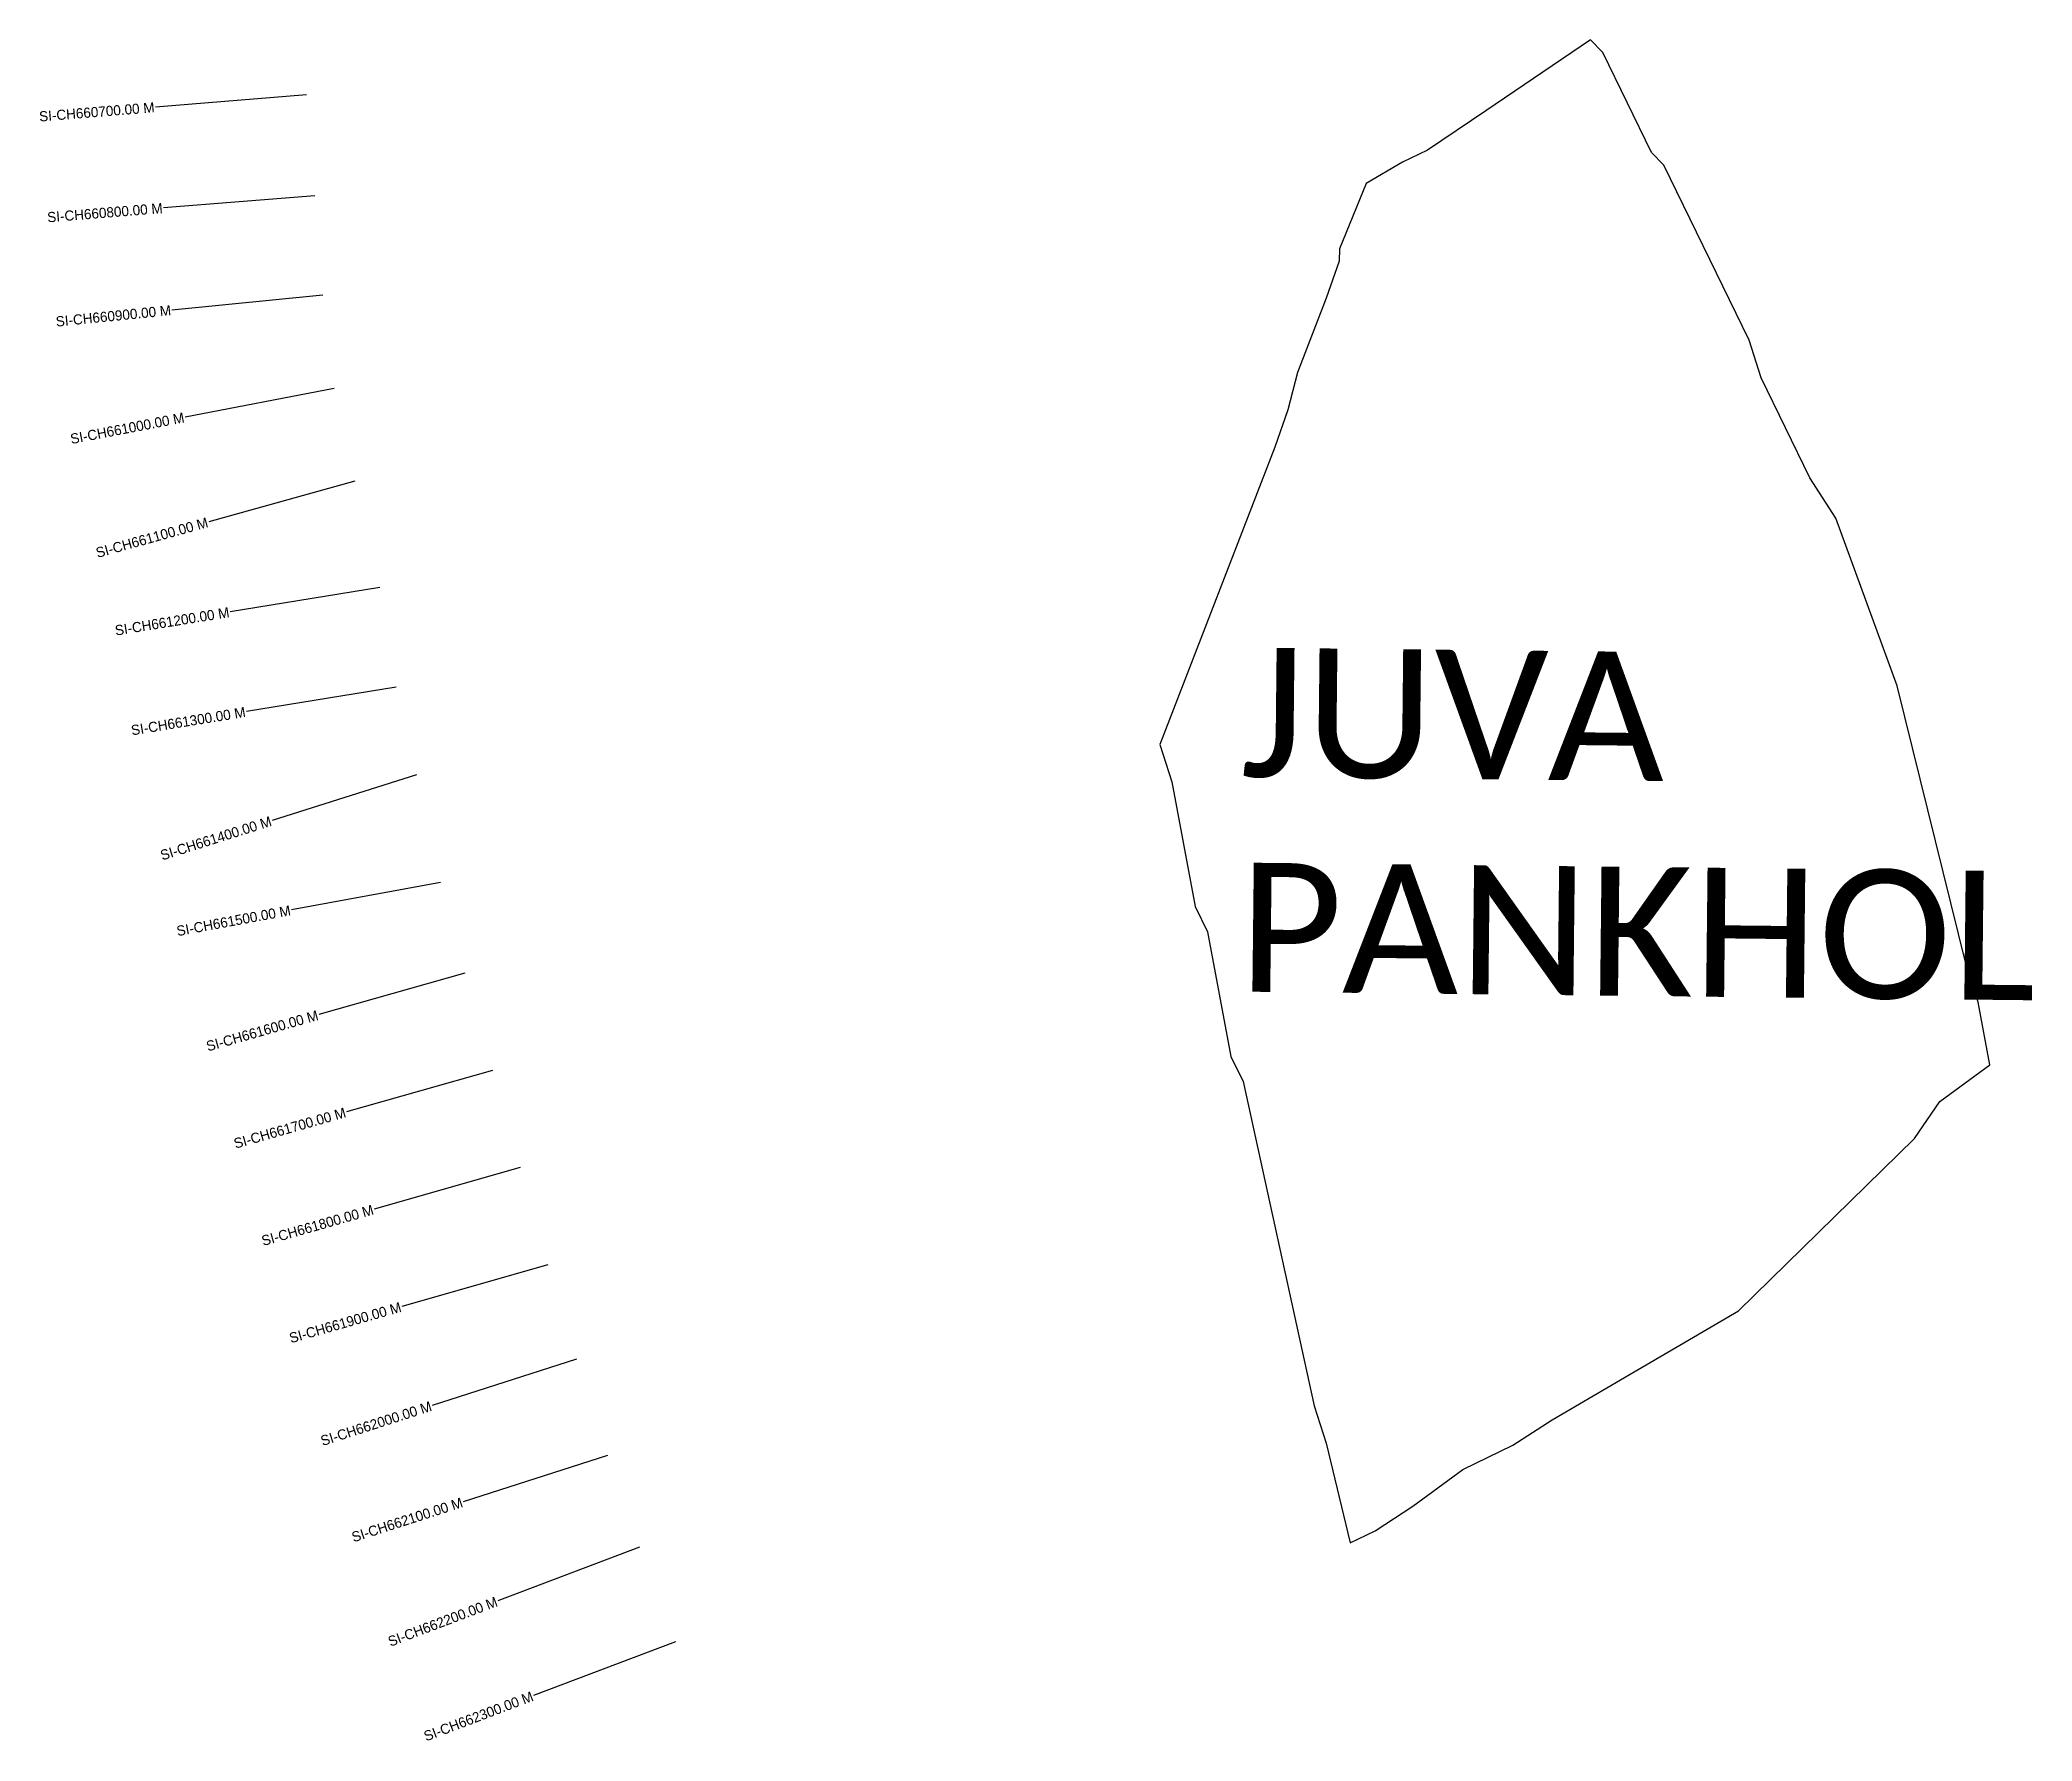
# Model space of a CAD drawing. Header units: metres. Extents: x 334322 to 336292, y 1783346 to 1785029.
import ezdxf
from ezdxf.enums import TextEntityAlignment as Align

# ---------------------------------------------------------------- set-up
doc = ezdxf.new("R2010")
doc.units = ezdxf.units.M
for name, color, linetype in [('CS', 134, 'Continuous'), ('CSMark', 6, 'Continuous'), ('VILLAGE BOUNDRY', 10, 'Continuous'), ('VILLAGE NAME', 250, 'Continuous')]:
    doc.layers.add(name, color=color, linetype=linetype)

msp = doc.modelspace()

# ---------------------------------------------------------------- linework, layer by layer
at = {"layer": 'CS'}
for p, q in [((334585.6, 1784974.7), (334436, 1784962.6)), ((334593.6, 1784875), (334444.1, 1784862.9)), ((334601.7, 1784776.7), (334452.4, 1784761.9)), ((334612.7, 1784684.2), (334465.4, 1784656)), ((334633.2, 1784592.7), (334488.7, 1784552.5)), ((334658, 1784487.5), (334510, 1784463.4)), ((334674.1, 1784388.8), (334526, 1784364.7)), ((334694.4, 1784302.2), (334551.4, 1784257)), ((334718, 1784195.7), (334570.5, 1784168.5)), ((334741.9, 1784106), (334597.6, 1784065)), ((334769.3, 1784009.8), (334625, 1783968.8)), ((334796.7, 1783913.7), (334652.4, 1783872.6)), ((334824, 1783817.5), (334679.8, 1783776.4)), ((334852.6, 1783724.3), (334709.8, 1783678.4)), ((334883.2, 1783629.1), (334740.4, 1783583.2)), ((334914.9, 1783538.3), (334774.6, 1783485.2)), ((334950.3, 1783444.8), (334810, 1783391.7))]:
    msp.add_line(p, q, dxfattribs=at)
at = {"layer": 'VILLAGE BOUNDRY'}
msp.add_lwpolyline([(336158.7, 1784390.3), (336098.3, 1784556.1), (336072.3, 1784596), (336024.2, 1784695), (336012.3, 1784732), (335928, 1784905.3), (335915.9, 1784917.7), (335867.7, 1785016.7), (335855.5, 1785029.2), (335752, 1784959.1), (335694.3, 1784920.1), (335669.6, 1784908.1), (335633.7, 1784887.1), (335607.1, 1784822.6), (335606.9, 1784810.3), (335594.2, 1784773.5), (335565.7, 1784700), (335556.1, 1784663.2), (335543.4, 1784626.4), (335429.4, 1784332.2), (335441.3, 1784295.2), (335464.6, 1784171.8), (335476.6, 1784147), (335499.9, 1784023.7), (335511.9, 1783999), (335582.3, 1783678.2), (335594.2, 1783641.1), (335617.7, 1783542.4), (335642.5, 1783554.4), (335679.7, 1783578.7), (335729.3, 1783615), (335778.8, 1783639.1), (335817.5, 1783664.2), (335898.6, 1783711.7), (335939.9, 1783735.8), (336001.8, 1783772), (336176, 1783942.5), (336201, 1783979.1), (336250.6, 1784015.5), (336239, 1784077.2), (336227.1, 1784114.3)], close=True, dxfattribs=at)

# ---------------------------------------------------------------- texts
at = {"layer": 'CSMark'}
for s, rotation, p in [('SI-CH660700.00 M', 4.6176, (334435.1, 1784962.5)), ('SI-CH660800.00 M', 4.6176, (334443.1, 1784862.8)), ('SI-CH660900.00 M', 5.6853, (334451.4, 1784761.8)), ('SI-CH661000.00 M', 10.8567, (334464.4, 1784655.8)), ('SI-CH661100.00 M', 15.5402, (334487.7, 1784552.2)), ('SI-CH661200.00 M', 9.2409, (334509, 1784463.2)), ('SI-CH661300.00 M', 9.2409, (334525, 1784364.5)), ('SI-CH661400.00 M', 17.5419, (334550.4, 1784256.7)), ('SI-CH661500.00 M', 10.4577, (334569.6, 1784168.3)), ('SI-CH661600.00 M', 15.8864, (334596.7, 1784064.7)), ('SI-CH661700.00 M', 15.8864, (334624, 1783968.5)), ('SI-CH661800.00 M', 15.8864, (334651.4, 1783872.3)), ('SI-CH661900.00 M', 15.8864, (334678.8, 1783776.1)), ('SI-CH662000.00 M', 17.8467, (334708.8, 1783678.1)), ('SI-CH662100.00 M', 17.8467, (334739.5, 1783582.9)), ('SI-CH662200.00 M', 20.7321, (334773.7, 1783484.9)), ('SI-CH662300.00 M', 20.7321, (334809.1, 1783391.3))]:
    msp.add_text(s, height=10, rotation=rotation, dxfattribs=at).set_placement(p, align=Align.MIDDLE_RIGHT)
at = {"layer": 'VILLAGE NAME', "insert": (335510.5, 1784428.1), "char_height": 127.606, "attachment_point": 1, "rotation": 359.3742}
msp.add_mtext_dynamic_manual_height_columns('{\\fCalibri|b0|i0|c0|p34;JUVA PANKHOL}', width=785.058, gutter_width=638, heights=[0], dxfattribs=at)

doc.saveas('drawing.dxf')
